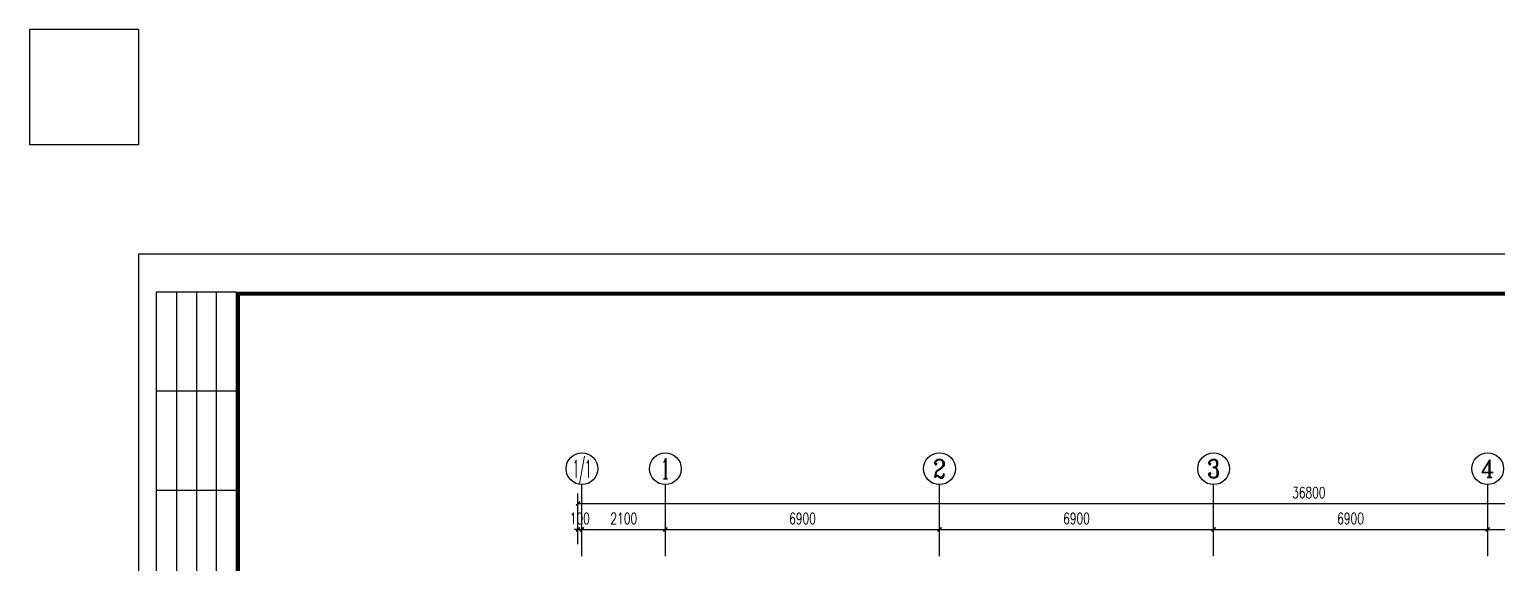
# Model space of a CAD drawing. Extents: x 1475400 to 1714963, y -629303 to -315532.
# Drawn here: x 1585534 to 1622495, y -362061 to -348613 of the extents above; entities that cross this region are included whole.
import ezdxf
from ezdxf.enums import TextEntityAlignment as Align

# ---------------------------------------------------------------- set-up
doc = ezdxf.new("R2010")
doc.units = 0
doc.header["$LTSCALE"] = 1000
for name, color, linetype in [('A-ANNO-DIMS', 3, 'Continuous'), ('AXIS', 3, 'Continuous'), ('AXIS_TEXT', 7, 'Continuous'), ('BTTK', 7, 'Continuous'), ('PUB_DIM', 3, 'Continuous'), ('PUB_TITLE', 4, 'Continuous'), ('建筑底图', 7, 'Continuous')]:
    doc.layers.add(name, color=color, linetype=linetype)
doc.layers.add('定位矩形', color=6, linetype='Continuous', plot=False)
doc.styles.add('_TCH_AXIS', font='COMPLEX', dxfattribs={"bigfont": 'GBCBIG'})
doc.styles.add('A_DIM_T3', font='SIMPLEX', dxfattribs={"width": 0.7, "bigfont": 'HZ'})
doc.styles.add('COMPLEX', font='COMPLEX')
doc.styles.add('HZ(TK)', font='geniso.shx', dxfattribs={"width": 0.9, "bigfont": 'hztxt.shx'})
doc.dimstyles.new('_TCH_ARCH&&100', dxfattribs={"dimtxt": 280, "dimasz": 100, "dimexe": 250, "dimexo": 300, "dimgap": 135, "dimtad": 1, "dimdec": 0, "dimzin": 0, "dimdsep": 46, "dimtxsty": 'A_DIM_T3', "dimblk": 'ARCHTICK', "dimcen": 0.09, "dimclrt": 7, "dimazin": 2, "dimtfac": 1, "dimtdec": 0, "dimtix": 1, "dimtmove": 2, "dimatfit": 3, "dimfxl": 150, "dimtolj": 1, "dimtzin": 0, "dimarcsym": 0})

# ---------------------------------------------------------------- blocks, each defined once
blk = doc.blocks.new('vhtemplate_2019年新竖式图框_A1')
at = {"layer": 'PUB_TITLE'}
for p, q in [((4.5, 384.5), (4.5, 584.5)), ((4.5, 584.5), (24.5, 584.5)), ((9.5, 584.5), (9.5, 384.5)), ((14.5, 584.5), (14.5, 384.5)), ((19.5, 584.5), (19.5, 384.5)), ((24.5, 584.5), (24.5, 384.5)), ((24.5, 559.5), (4.5, 559.5)), ((24.5, 534.5), (4.5, 534.5))]:
    blk.add_line(p, q, dxfattribs=at)
at = {"layer": 'PUB_TITLE', "color": 7}
blk.add_lwpolyline([(0, 594), (841, 594), (841, 0), (0, 0)], close=True, dxfattribs=at)
at = {"layer": 'PUB_TITLE', "const_width": 1}
blk.add_lwpolyline([(25, 10), (831, 10), (831, 584), (25, 584)], close=True, dxfattribs=at)
at = {"layer": 'BTTK', "color": 4, "style": 'HZ(TK)', "width": 0.9}
for tag, p in [('合作单位_001', (795.83, 509.44)), ('建设单位_001', (795.85, 207.44)), ('工程名称_001', (795.62, 174.44)), ('子项名称_001', (805.71, 157.94)), ('图纸名称_001', (795.45, 138.94))]:
    blk.add_attdef(tag, p, '', height=3.5, dxfattribs=at)
for tag, p in [('注册证书号', (808.5, 279)), ('注册印章号', (808.5, 271)), ('设计号', (806, 193)), ('图别', (789.75, 34)), ('图号', (822.25, 34)), ('版本号', (789.75, 26)), ('日期', (822.25, 26))]:
    blk.add_attdef(tag, text='', height=3.5, dxfattribs=at).set_placement(p, align=Align.MIDDLE)
blk = doc.blocks.new('_ArchTick')
at = {"color": 0, "linetype": 'ByBlock', "const_width": 0.4}
blk.add_lwpolyline([(-0.5, -0.5), (0.5, 0.5)], dxfattribs=at)
blk = doc.blocks.new('*D200')
at = {"layer": 'A-ANNO-DIMS', "color": 0, "lineweight": -2, "transparency": 16777216}
for p, q in [((1672014, -301010), (1672014, -300386)), ((1672114, -301010), (1672114, -300386)), ((1672014, -300636), (1671914, -300636)), ((1672014, -300636), (1672114, -300636)), ((1672114, -300636), (1672214, -300636))]:
    blk.add_line(p, q, dxfattribs=at)
at = {"layer": 'Defpoints', "color": 0, "transparency": 16777216}
for p in [(1672114, -300636), (1672014, -301310), (1672114, -301310)]:
    blk.add_point(p, dxfattribs=at)
at = {"layer": 'A-ANNO-DIMS', "color": 0, "lineweight": -2, "transparency": 16777216, "xscale": 100, "yscale": 100, "zscale": 100}
blk.add_blockref('_ArchTick', (1672014, -300636), dxfattribs=at)
at = {"layer": 'A-ANNO-DIMS', "color": 0, "lineweight": -2, "transparency": 16777216, "xscale": 100, "yscale": 100, "zscale": 100, "rotation": 180}
blk.add_blockref('_ArchTick', (1672114, -300636), dxfattribs=at)
at = {"layer": 'A-ANNO-DIMS', "color": 7, "transparency": 16777216, "insert": (1672064, -300361), "char_height": 280, "attachment_point": 5, "style": 'A_DIM_T3'}
blk.add_mtext('\\A1;100', dxfattribs=at)
blk = doc.blocks.new('*D201')
at = {"layer": 'A-ANNO-DIMS', "color": 0, "lineweight": -2, "transparency": 16777216}
for p, q in [((1672114, -301010), (1672114, -300386)), ((1674214, -301010), (1674214, -300386)), ((1672114, -300636), (1674214, -300636))]:
    blk.add_line(p, q, dxfattribs=at)
at = {"layer": 'Defpoints', "color": 0, "transparency": 16777216}
for p in [(1674214, -300636), (1672114, -301310), (1674214, -301310)]:
    blk.add_point(p, dxfattribs=at)
at = {"layer": 'A-ANNO-DIMS', "color": 0, "lineweight": -2, "transparency": 16777216, "xscale": 100, "yscale": 100, "zscale": 100, "rotation": 180}
blk.add_blockref('_ArchTick', (1672114, -300636), dxfattribs=at)
at = {"layer": 'A-ANNO-DIMS', "color": 0, "lineweight": -2, "transparency": 16777216, "xscale": 100, "yscale": 100, "zscale": 100}
blk.add_blockref('_ArchTick', (1674214, -300636), dxfattribs=at)
at = {"layer": 'A-ANNO-DIMS', "color": 7, "transparency": 16777216, "insert": (1673164, -300361), "char_height": 280, "attachment_point": 5, "style": 'A_DIM_T3'}
blk.add_mtext('\\A1;2100', dxfattribs=at)
blk = doc.blocks.new('*D202')
at = {"layer": 'A-ANNO-DIMS', "color": 0, "lineweight": -2, "transparency": 16777216}
for p, q in [((1674214, -301010), (1674214, -300386)), ((1681114, -301010), (1681114, -300386)), ((1674214, -300636), (1681114, -300636))]:
    blk.add_line(p, q, dxfattribs=at)
at = {"layer": 'Defpoints', "color": 0, "transparency": 16777216}
for p in [(1681114, -300636), (1674214, -301310), (1681114, -301310)]:
    blk.add_point(p, dxfattribs=at)
at = {"layer": 'A-ANNO-DIMS', "color": 0, "lineweight": -2, "transparency": 16777216, "xscale": 100, "yscale": 100, "zscale": 100, "rotation": 180}
blk.add_blockref('_ArchTick', (1674214, -300636), dxfattribs=at)
at = {"layer": 'A-ANNO-DIMS', "color": 0, "lineweight": -2, "transparency": 16777216, "xscale": 100, "yscale": 100, "zscale": 100}
blk.add_blockref('_ArchTick', (1681114, -300636), dxfattribs=at)
at = {"layer": 'A-ANNO-DIMS', "color": 7, "transparency": 16777216, "insert": (1677664, -300361), "char_height": 280, "attachment_point": 5, "style": 'A_DIM_T3'}
blk.add_mtext('\\A1;6900', dxfattribs=at)
blk = doc.blocks.new('*D203')
at = {"layer": 'A-ANNO-DIMS', "color": 0, "lineweight": -2, "transparency": 16777216}
for p, q in [((1681114, -301010), (1681114, -300386)), ((1688014, -301010), (1688014, -300386)), ((1681114, -300636), (1688014, -300636))]:
    blk.add_line(p, q, dxfattribs=at)
at = {"layer": 'Defpoints', "color": 0, "transparency": 16777216}
for p in [(1688014, -300636), (1681114, -301310), (1688014, -301310)]:
    blk.add_point(p, dxfattribs=at)
at = {"layer": 'A-ANNO-DIMS', "color": 0, "lineweight": -2, "transparency": 16777216, "xscale": 100, "yscale": 100, "zscale": 100, "rotation": 180}
blk.add_blockref('_ArchTick', (1681114, -300636), dxfattribs=at)
at = {"layer": 'A-ANNO-DIMS', "color": 0, "lineweight": -2, "transparency": 16777216, "xscale": 100, "yscale": 100, "zscale": 100}
blk.add_blockref('_ArchTick', (1688014, -300636), dxfattribs=at)
at = {"layer": 'A-ANNO-DIMS', "color": 7, "transparency": 16777216, "insert": (1684564, -300361), "char_height": 280, "attachment_point": 5, "style": 'A_DIM_T3'}
blk.add_mtext('\\A1;6900', dxfattribs=at)
blk = doc.blocks.new('*D204')
at = {"layer": 'A-ANNO-DIMS', "color": 0, "lineweight": -2, "transparency": 16777216}
for p, q in [((1688014, -301010), (1688014, -300386)), ((1694914, -301010), (1694914, -300386)), ((1688014, -300636), (1694914, -300636))]:
    blk.add_line(p, q, dxfattribs=at)
at = {"layer": 'Defpoints', "color": 0, "transparency": 16777216}
for p in [(1694914, -300636), (1688014, -301310), (1694914, -301310)]:
    blk.add_point(p, dxfattribs=at)
at = {"layer": 'A-ANNO-DIMS', "color": 0, "lineweight": -2, "transparency": 16777216, "xscale": 100, "yscale": 100, "zscale": 100, "rotation": 180}
blk.add_blockref('_ArchTick', (1688014, -300636), dxfattribs=at)
at = {"layer": 'A-ANNO-DIMS', "color": 0, "lineweight": -2, "transparency": 16777216, "xscale": 100, "yscale": 100, "zscale": 100}
blk.add_blockref('_ArchTick', (1694914, -300636), dxfattribs=at)
at = {"layer": 'A-ANNO-DIMS', "color": 7, "transparency": 16777216, "insert": (1691464, -300361), "char_height": 280, "attachment_point": 5, "style": 'A_DIM_T3'}
blk.add_mtext('\\A1;6900', dxfattribs=at)
blk = doc.blocks.new('*D205')
at = {"layer": 'A-ANNO-DIMS', "color": 0, "lineweight": -2, "transparency": 16777216}
for p, q in [((1694914, -301010), (1694914, -300386)), ((1701814, -301010), (1701814, -300386)), ((1694914, -300636), (1701814, -300636))]:
    blk.add_line(p, q, dxfattribs=at)
at = {"layer": 'Defpoints', "color": 0, "transparency": 16777216}
for p in [(1701814, -300636), (1694914, -301310), (1701814, -301310)]:
    blk.add_point(p, dxfattribs=at)
at = {"layer": 'A-ANNO-DIMS', "color": 0, "lineweight": -2, "transparency": 16777216, "xscale": 100, "yscale": 100, "zscale": 100, "rotation": 180}
blk.add_blockref('_ArchTick', (1694914, -300636), dxfattribs=at)
at = {"layer": 'A-ANNO-DIMS', "color": 0, "lineweight": -2, "transparency": 16777216, "xscale": 100, "yscale": 100, "zscale": 100}
blk.add_blockref('_ArchTick', (1701814, -300636), dxfattribs=at)
at = {"layer": 'A-ANNO-DIMS', "color": 7, "transparency": 16777216, "insert": (1698364, -300361), "char_height": 280, "attachment_point": 5, "style": 'A_DIM_T3'}
blk.add_mtext('\\A1;6900', dxfattribs=at)
blk = doc.blocks.new('*D217')
at = {"layer": 'Defpoints', "color": 0, "transparency": 16777216}
for p in [(1708814, -299983), (1672014, -301310), (1708814, -301310)]:
    blk.add_point(p, dxfattribs=at)
at = {"layer": 'PUB_DIM', "color": 0, "lineweight": -2, "transparency": 16777216}
for p, q in [((1672014, -301010), (1672014, -299733)), ((1708814, -301010), (1708814, -299733)), ((1672014, -299983), (1708814, -299983))]:
    blk.add_line(p, q, dxfattribs=at)
at = {"layer": 'PUB_DIM', "color": 0, "lineweight": -2, "transparency": 16777216, "xscale": 100, "yscale": 100, "zscale": 100, "rotation": 180}
blk.add_blockref('_ArchTick', (1672014, -299983), dxfattribs=at)
at = {"layer": 'PUB_DIM', "color": 0, "lineweight": -2, "transparency": 16777216, "xscale": 100, "yscale": 100, "zscale": 100}
blk.add_blockref('_ArchTick', (1708814, -299983), dxfattribs=at)
at = {"layer": 'PUB_DIM', "color": 7, "transparency": 16777216, "insert": (1690414, -299708), "char_height": 280, "attachment_point": 5, "style": 'A_DIM_T3'}
blk.add_mtext('\\A1;36800', dxfattribs=at)
blk = doc.blocks.new('_AXISO')
blk.add_circle((0, 0), 0.5)
at = {"layer": 'AXIS_TEXT', "style": 'COMPLEX', "width": 1.041667}
blk.add_attdef('A', text='', height=0.56, dxfattribs=at).set_placement((-0.25, -0.28), (0.25, -0.28), align=Align.FIT)
blk = doc.blocks.new('cDC')
at = {"layer": 'AXIS'}
for p, q in [((1672113.9, -301309.6), (1672113.9, -299507.6)), ((1674213.9, -301309.6), (1674213.9, -299507.6)), ((1681113.9, -301309.6), (1681113.9, -299507.6)), ((1688013.9, -301309.6), (1688013.9, -299507.6)), ((1694913.9, -301309.6), (1694913.9, -299507.6))]:
    blk.add_line(p, q, dxfattribs=at)
ref = blk.add_blockref('_AXISO', (1672113.9, -299107.6), dxfattribs=dict(at, xscale=800, yscale=800, zscale=800))
ref.add_attrib('A', '1/1', dxfattribs={"layer": 'AXIS_TEXT', "height": 452.55, "style": '_TCH_AXIS', "width": 0.456522}).set_placement((1671887.6, -299333.9), (1672340.2, -299333.9), align=Align.FIT)
ref = blk.add_blockref('_AXISO', (1674213.9, -299107.6), dxfattribs=dict(at, xscale=800, yscale=800, zscale=800))
ref.add_attrib('A', '1', dxfattribs={"layer": 'AXIS_TEXT', "height": 514.7, "style": '_TCH_AXIS'}).set_placement((1674103.6, -299365), (1674324.2, -299365), align=Align.FIT)
ref = blk.add_blockref('_AXISO', (1681113.9, -299107.6), dxfattribs=dict(at, xscale=800, yscale=800, zscale=800))
ref.add_attrib('A', '2', dxfattribs={"layer": 'AXIS_TEXT', "height": 465.9, "style": '_TCH_AXIS'}).set_placement((1680958.6, -299340.6), (1681269.2, -299340.6), align=Align.FIT)
ref = blk.add_blockref('_AXISO', (1688013.9, -299107.6), dxfattribs=dict(at, xscale=800, yscale=800, zscale=800))
ref.add_attrib('A', '3', dxfattribs={"layer": 'AXIS_TEXT', "height": 465.9, "style": '_TCH_AXIS'}).set_placement((1687858.6, -299340.6), (1688169.2, -299340.6), align=Align.FIT)
ref = blk.add_blockref('_AXISO', (1694913.9, -299107.6), dxfattribs=dict(at, xscale=800, yscale=800, zscale=800))
ref.add_attrib('A', '4', dxfattribs={"layer": 'AXIS_TEXT', "height": 445.4, "style": '_TCH_AXIS'}).set_placement((1694744.2, -299330.3), (1695083.6, -299330.3), align=Align.FIT)
at = {"layer": 'A-ANNO-DIMS'}
for p1, p2, picture, middle in [((1672013.9, -301309.6), (1672113.9, -301309.6), '*D200', (1672063.9, -300361)), ((1672113.9, -301309.6), (1674213.9, -301309.6), '*D201', (1673163.9, -300361)), ((1674213.9, -301309.6), (1681113.9, -301309.6), '*D202', (1677663.9, -300361)), ((1681113.9, -301309.6), (1688013.9, -301309.6), '*D203', (1684563.9, -300361)), ((1688013.9, -301309.6), (1694913.9, -301309.6), '*D204', (1691463.9, -300361)), ((1694913.9, -301309.6), (1701813.9, -301309.6), '*D205', (1698363.9, -300361))]:
    dim = blk.add_aligned_dim(p1=p1, p2=p2, distance=673.6, dimstyle='_TCH_ARCH&&100', dxfattribs=at)
    dim.commit()
    dim.dimension.update_dxf_attribs({"geometry": picture, "text_midpoint": middle})
at = {"layer": 'PUB_DIM'}
dim = blk.add_aligned_dim(p1=(1672013.9, -301309.6), p2=(1708813.9, -301309.6), distance=1326.5, dimstyle='_TCH_ARCH&&100', dxfattribs=at)
dim.commit()
dim.dimension.update_dxf_attribs({"geometry": '*D217', "text_midpoint": (1690413.9, -299708.1)})

msp = doc.modelspace()

# ---------------------------------------------------------------- linework, layer by layer
at = {"layer": '定位矩形', "color": 1}
msp.add_lwpolyline([(1585534.3, -351508.3), (1588286.6, -351508.3), (1588286.6, -348612.6), (1585534.3, -348612.6)], close=True, dxfattribs=at)

# ---------------------------------------------------------------- block references
at = {"xscale": 100.1, "yscale": 100.1, "zscale": 100.1}
msp.add_blockref('vhtemplate_2019年新竖式图框_A1', (1588286.6, -413725), dxfattribs=at)
at = {"layer": '建筑底图'}
msp.add_blockref('cDC', (-72669.3, -60564.2), dxfattribs=at)

doc.saveas('drawing.dxf')
